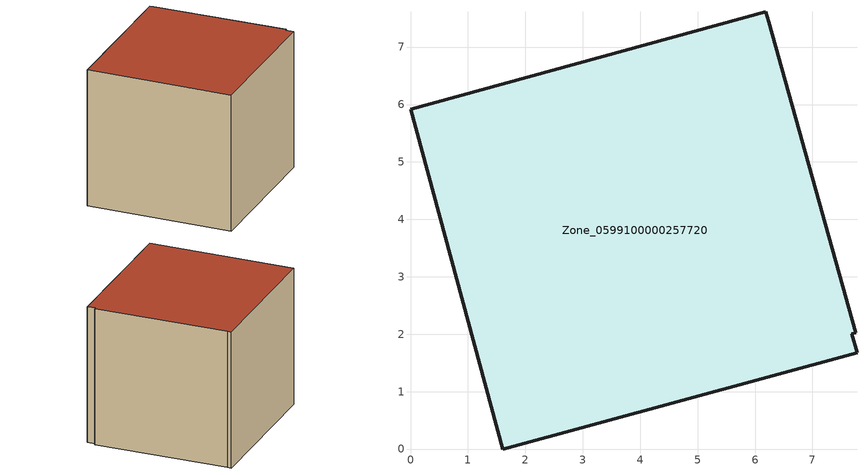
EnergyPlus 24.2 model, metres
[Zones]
Zone_0599100000257720
 floor ground (C_G): 7.78,1.68 1.61,0 0,5.92 6.19,7.61 6.23,7.44 7.75,2.03 7.69,2.01 z0
 wall outside (C_F): 1.61,0 7.78,1.68 7.69,2.01 7.75,2.03 6.23,7.44 6.19,7.61 0,5.92 1.61,0 z0:5.9
 roof outside (C_R): 7.69,2.01 7.75,2.03 6.23,7.44 6.19,7.61 0,5.92 1.61,0 7.78,1.68 z5.9
[BUILDING]
Pand.0599100000257720: North Axis=0; Terrain=City; Loads Convergence Tolerance Value=0.04; Temperature Convergence Tolerance Value=0.4; Solar Distribution=FullExterior; Maximum Number of Warmup Days=25; Minimum Number of Warmup Days=1
[Site:Location]
Rotterdam.The.Hague.AP_ZH_NLD Design_Conditions: Latitude=51.96; Longitude=4.45; Time Zone=1; Elevation=-4.5
[SITE:GROUNDTEMPERATURE:BUILDINGSURFACE]
18, 18, 18, 18, 18, 18, 18, 18, 18, 18, 18, 18
[MATERIAL] Thermal Absorptance=0.9; Solar Absorptance=0.7; Visible Absorptance=0.7
Name | Roughness | Thickness | Conductivity | Density | Specific Heat
G.TI.1946-1964 | MediumSmooth | 0.15 | 1 | 540 | 1210
F.TI.1946-1964 | Rough | 0.3 | 0.857143 | 1920 | 840
R.TI.1946-1964 | MediumRough | 0.2 | 0.277778 | 1500 | 1000
[CONSTRUCTION]
C_G: G.TI.1946-1964
C_F: F.TI.1946-1964
C_R: R.TI.1946-1964
[ZONE]
Zone_0599100000257720: Type=1; Multiplier=1; Ceiling Height=Autocalculate; Volume=Autocalculate; Floor Area=autocalculate; Part of Total Floor Area=Yes
[ZONEINFILTRATION:DESIGNFLOWRATE]
Infil_Zone_0599100000257720: Zone or ZoneList or Space or SpaceList=Zone_0599100000257720; Schedule=AlwaysOn; Design Flow Rate Calculation Method=Flow/Area; Flow Rate per Floor Area=0.003; Constant Term Coefficient=1; Temperature Term Coefficient=0; Velocity Term Coefficient=0; Velocity Squared Term Coefficient=0
[HVACTEMPLATE:ZONE:IDEALLOADSAIRSYSTEM]
Zone_0599100000257720: Maximum Heating Supply Air Temperature=50; Minimum Cooling Supply Air Temperature=13; Maximum Heating Supply Air Humidity Ratio=0.0156; Minimum Cooling Supply Air Humidity Ratio=0.0077; Heating Limit=NoLimit; Cooling Limit=NoLimit; Dehumidification Control Type=ConstantSensibleHeatRatio; Cooling Sensible Heat Ratio=0.7; Dehumidification Setpoint=60; Humidification Control Type=None; Humidification Setpoint=30; Outdoor Air Method=None; Outdoor Air Flow Rate per Person=0.00944; Outdoor Air Flow Rate per Zone Floor Area=0; Outdoor Air Flow Rate per Zone=0; Demand Controlled Ventilation Type=None; Outdoor Air Economizer Type=NoEconomizer; Heat Recovery Type=None; Sensible Heat Recovery Effectiveness=0.7; Latent Heat Recovery Effectiveness=0.65
[ZONECONTROL:THERMOSTAT]
ThermostatControl_Zone_0599100000257720: Zone or ZoneList=Zone_0599100000257720; Control Type Schedule=DualSetpointControlType; Control 1=Thermostat_Zone_0599100000257720; Temperature Difference Between Cutout And Setpoint=0
[THERMOSTATSETPOINT:DUALSETPOINT]
Thermostat_Zone_0599100000257720: Heating Setpoint Temperature Schedule=HeatingSetpoint_Zone_0599100000257720; Cooling Setpoint Temperature Schedule=CoolingSetpoint_Zone_0599100000257720
[SCHEDULE:COMPACT]
HeatingSetpoint_Zone_0599100000257720: Through: 12/31, For: AllDays, Until: 24:00, 21
CoolingSetpoint_Zone_0599100000257720: Through: 12/31, For: AllDays, Until: 24:00, 24
DualSetpointControlType: Through: 12/31, For: AllDays, Until: 24:00, 4
AlwaysOn: Through: 12/31, For: AllDays, Until: 24:00, 1
